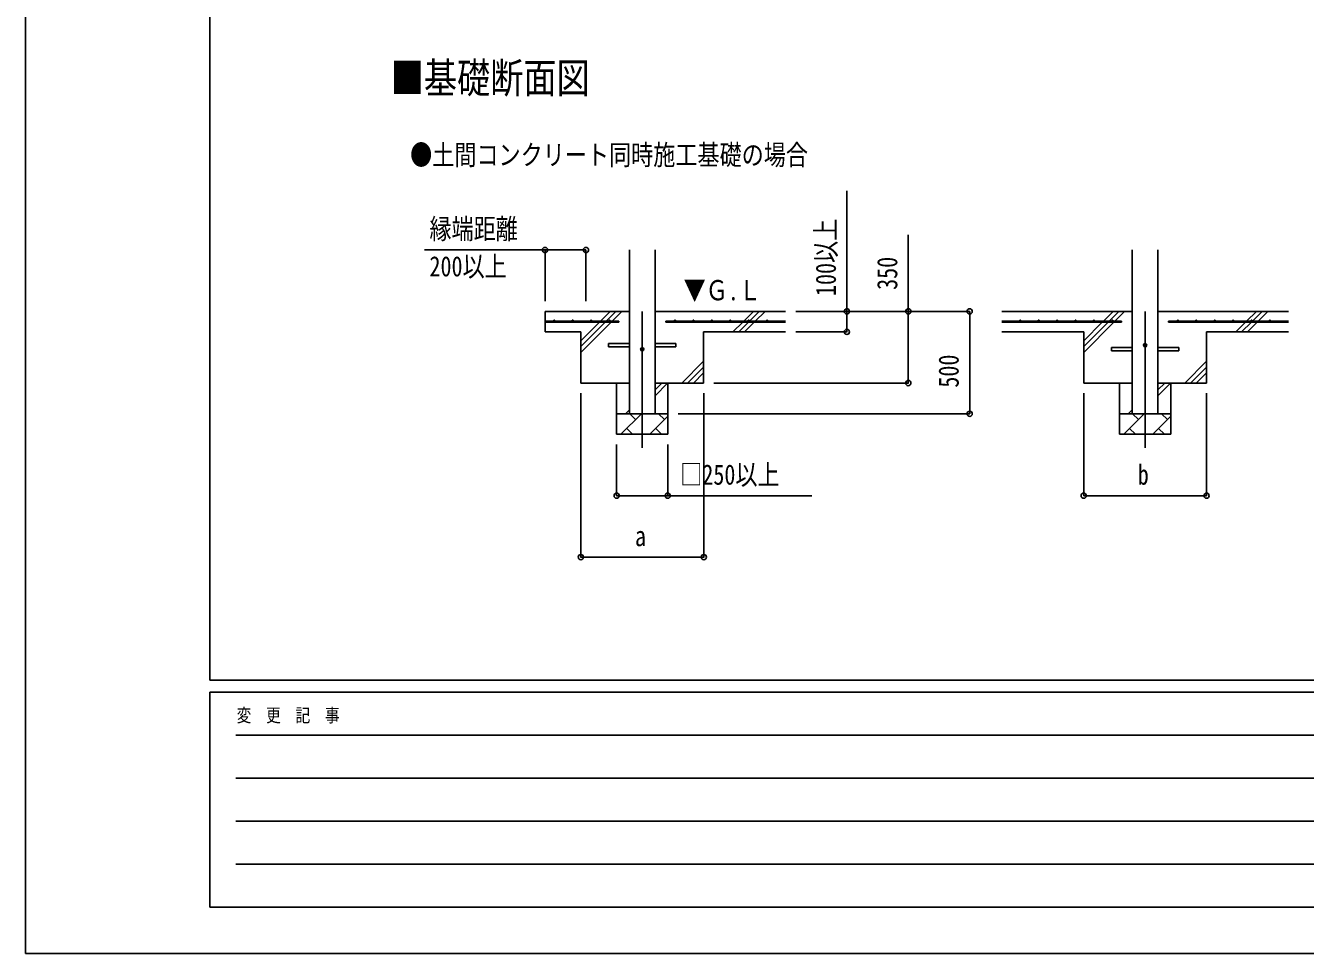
# Model space of a CAD drawing. Units: millimetres, scale not verified. Extents: x -12615 to 12615, y -8910 to 8910.
# Drawn here: x -12615 to -6362, y -8910 to -4379 of the extents above; entities that cross this region are included whole.
import ezdxf
from ezdxf.enums import TextEntityAlignment as Align

# ---------------------------------------------------------------- set-up
doc = ezdxf.new("R2010")
doc.units = ezdxf.units.MM
doc.header["$LTSCALE"] = 40
for name, color, linetype in [('0-2_USER1', 3, 'Continuous'), ('0-4_YKK_12', 2, 'Continuous'), ('0-5_YKK_13', 4, 'Continuous'), ('0-6_YKK_A1', 4, 'Continuous'), ('0-7_YKK_D', 6, 'Continuous'), ('0-8_YKK_ZWAK', 7, 'Continuous')]:
    doc.layers.add(name, color=color, linetype=linetype)
doc.styles.add('ＭＳ ゴシック', font='')
doc.styles.get('ＭＳ ゴシック').set_extended_font_data('MS Gothic')

msp = doc.modelspace()

# ---------------------------------------------------------------- linework, layer by layer
at = {"layer": '0-4_YKK_12'}
for p, q in [((-9602.08, -5775), (-9602.08, -6440.95)), ((-7144.94, -5775), (-7144.94, -6440.95))]:
    msp.add_line(p, q, dxfattribs=at)
at = {"layer": '0-5_YKK_13'}
for p, q in [((-9767.08, -5932), (-9664.58, -5932)), ((-9767.08, -5948), (-9767.08, -5932)), ((-9539.58, -5932), (-9437.08, -5932)), ((-9437.08, -5932), (-9437.08, -5948)), ((-9767.08, -5948), (-9664.58, -5948)), ((-9539.58, -5948), (-9437.08, -5948)), ((-7309.94, -5952), (-7207.44, -5952)), ((-7309.94, -5968), (-7309.94, -5952)), ((-7309.94, -5968), (-7207.44, -5968)), ((-7082.44, -5952), (-6979.94, -5952)), ((-7082.44, -5968), (-6979.94, -5968)), ((-6979.94, -5952), (-6979.94, -5968))]:
    msp.add_line(p, q, dxfattribs=at)
for centre in [(-7144.94, -5940), (-9602.08, -5960)]:
    msp.add_circle(centre, 8, dxfattribs=at)
at = {"layer": '0-6_YKK_A1'}
for p, q in [((-9664.58, -6275), (-9664.58, -5475)), ((-9539.58, -5475), (-9539.58, -6275)), ((-7207.44, -6275), (-7207.44, -5475)), ((-7082.44, -5475), (-7082.44, -6275)), ((-9664.58, -5775), (-10077.08, -5775)), ((-10077.08, -5775), (-10077.08, -5875)), ((-9806.15, -5822.5), (-9758.65, -5775)), ((-9777.87, -5822.5), (-9730.37, -5775)), ((-9749.58, -5822.5), (-9702.08, -5775)), ((-8902.08, -5775), (-9539.58, -5775)), ((-9106.15, -5822.5), (-9058.65, -5775)), ((-9077.87, -5822.5), (-9030.37, -5775)), ((-9049.58, -5822.5), (-9002.08, -5775)), ((-7207.44, -5775), (-7844.94, -5775)), ((-7349.01, -5822.5), (-7301.51, -5775)), ((-7320.72, -5822.5), (-7273.22, -5775)), ((-7292.44, -5822.5), (-7244.94, -5775)), ((-6444.94, -5775), (-7082.44, -5775)), ((-6649.01, -5822.5), (-6601.51, -5775)), ((-6620.72, -5822.5), (-6573.22, -5775)), ((-6592.44, -5822.5), (-6544.94, -5775)), ((-9717.08, -5822.5), (-10077.08, -5822.5)), ((-9717.08, -5827.5), (-10077.08, -5827.5)), ((-9902.08, -5875), (-10077.08, -5875)), ((-9902.08, -5975), (-9754.58, -5827.5)), ((-9902.08, -5918.43), (-9811.15, -5827.5)), ((-9902.08, -5946.72), (-9782.87, -5827.5)), ((-9902.08, -5875), (-9902.08, -6125)), ((-9717.08, -5822.5), (-9717.08, -5827.5)), ((-9487.08, -5822.5), (-8902.08, -5822.5)), ((-9487.08, -5822.5), (-9487.08, -5827.5)), ((-9487.08, -5827.5), (-8902.08, -5827.5)), ((-8902.08, -5875), (-9302.08, -5875)), ((-9302.08, -5875), (-9302.08, -6125)), ((-9158.65, -5875), (-9111.15, -5827.5)), ((-9130.37, -5875), (-9082.87, -5827.5)), ((-9102.08, -5875), (-9054.58, -5827.5)), ((-7259.94, -5822.5), (-7844.94, -5822.5)), ((-7259.94, -5827.5), (-7844.94, -5827.5)), ((-7444.94, -5875), (-7844.94, -5875)), ((-7444.94, -5975), (-7297.44, -5827.5)), ((-7444.94, -5918.43), (-7354.01, -5827.5)), ((-7444.94, -5946.72), (-7325.72, -5827.5)), ((-7444.94, -5875), (-7444.94, -6125)), ((-7259.94, -5822.5), (-7259.94, -5827.5)), ((-7029.94, -5822.5), (-6444.94, -5822.5)), ((-7029.94, -5822.5), (-7029.94, -5827.5)), ((-7029.94, -5827.5), (-6444.94, -5827.5)), ((-6844.94, -5875), (-6844.94, -6125)), ((-6844.94, -5875), (-6444.94, -5875)), ((-6701.51, -5875), (-6654.01, -5827.5)), ((-6673.22, -5875), (-6625.72, -5827.5)), ((-6644.94, -5875), (-6597.44, -5827.5)), ((-9408.65, -6125), (-9302.08, -6018.43)), ((-9380.37, -6125), (-9302.08, -6046.72)), ((-6951.51, -6125), (-6844.94, -6018.43)), ((-6923.22, -6125), (-6844.94, -6046.72)), ((-9664.58, -6125), (-9902.08, -6125)), ((-9727.08, -6125), (-9727.08, -6375)), ((-9539.58, -6186.67), (-9477.91, -6125)), ((-9539.58, -6158.38), (-9506.2, -6125)), ((-9302.08, -6125), (-9539.58, -6125)), ((-9477.08, -6125), (-9477.08, -6375)), ((-9352.08, -6125), (-9302.08, -6075)), ((-7207.44, -6125), (-7444.94, -6125)), ((-7269.94, -6125), (-7269.94, -6375)), ((-7082.44, -6186.67), (-7020.77, -6125)), ((-7082.44, -6158.38), (-7049.06, -6125)), ((-6844.94, -6125), (-7082.44, -6125)), ((-7019.94, -6125), (-7019.94, -6375)), ((-6894.94, -6125), (-6844.94, -6075)), ((-9477.08, -6275), (-9727.08, -6275)), ((-9706.35, -6375), (-9606.35, -6275)), ((-9684.48, -6275), (-9664.58, -6255.1)), ((-9634.9, -6303.55), (-9663.45, -6275)), ((-9564.92, -6375), (-9477.08, -6287.16)), ((-9493.48, -6303.55), (-9522.03, -6275)), ((-7019.94, -6275), (-7269.94, -6275)), ((-7249.2, -6375), (-7149.2, -6275)), ((-7227.34, -6275), (-7207.44, -6255.1)), ((-7177.76, -6303.55), (-7206.31, -6275)), ((-7107.78, -6375), (-7019.94, -6287.16)), ((-7036.34, -6303.55), (-7064.89, -6275)), ((-9477.08, -6375), (-9727.08, -6375)), ((-9677.79, -6346.45), (-9649.24, -6375)), ((-9536.37, -6346.45), (-9507.82, -6375)), ((-7019.94, -6375), (-7269.94, -6375)), ((-7220.65, -6346.45), (-7192.1, -6375)), ((-7079.23, -6346.45), (-7050.68, -6375))]:
    msp.add_line(p, q, dxfattribs=at)
for centre in [(-10032.08, -5820), (-9942.08, -5820), (-9852.08, -5820), (-9762.08, -5820), (-9442.08, -5820), (-9352.08, -5820), (-9262.08, -5820), (-9172.08, -5820), (-9082.08, -5820), (-8992.08, -5820), (-7754.94, -5820), (-7664.94, -5820), (-7574.94, -5820), (-7484.94, -5820), (-7394.94, -5820), (-7304.94, -5820), (-6984.94, -5820), (-6894.94, -5820), (-6804.94, -5820), (-6714.94, -5820), (-6624.94, -5820), (-6534.94, -5820)]:
    msp.add_circle(centre, 2.5, dxfattribs=at)
at = {"layer": '0-7_YKK_D'}
for p, q in [((-10077.08, -5725), (-10077.08, -5474)), ((-9877.08, -5725), (-9877.08, -5474)), ((-8852.08, -5775), (-8601.08, -5775)), ((-8852.08, -5775), (-8001.08, -5775)), ((-8852.08, -5775), (-8301.08, -5775)), ((-8002.08, -6275), (-8002.08, -5775)), ((-8852.08, -5875), (-8601.08, -5875)), ((-9252.08, -6125), (-8301.08, -6125)), ((-9902.08, -6175), (-9902.08, -6976)), ((-9301.08, -6175), (-9301.08, -6976)), ((-7444.94, -6175), (-7444.94, -6676)), ((-6844.94, -6175), (-6844.94, -6676)), ((-9427.08, -6275), (-8001.08, -6275)), ((-9727.08, -6425), (-9727.08, -6676)), ((-9477.08, -6425), (-9477.08, -6676)), ((-7444.94, -6675), (-6844.94, -6675)), ((-9902.08, -6975), (-9301.08, -6975))]:
    msp.add_line(p, q, dxfattribs=at)
for points in [[(-8602.08, -5875), (-8602.08, -5775), (-8602.08, -5186.4)], [(-8302.08, -6125), (-8302.08, -5775), (-8302.08, -5401.18)], [(-9877.08, -5475), (-10077.08, -5475), (-10665.68, -5475)], [(-9727.08, -6675), (-9477.08, -6675), (-8773.28, -6675)]]:
    msp.add_lwpolyline(points, dxfattribs=at)
for centre in [(-10077.08, -5475), (-9877.08, -5475), (-8602.08, -5775), (-8302.08, -5775), (-8002.08, -5775), (-8602.08, -5875), (-8302.08, -6125), (-8002.08, -6275), (-9727.08, -6675), (-9477.08, -6675), (-7444.94, -6675), (-6844.94, -6675), (-9902.08, -6975), (-9301.08, -6975)]:
    msp.add_circle(centre, 12.75, dxfattribs=at)
at = {"layer": '0-8_YKK_ZWAK'}
for p, q in [((-11714.94, -7575), (-11714.94, 8325)), ((11685.06, -7575), (-11714.94, -7575)), ((-3914.94, -7635), (-11714.94, -7635)), ((-11714.94, -8685), (-11714.94, -7635)), ((-11587.44, -7845), (-4064.94, -7845)), ((-11587.44, -8055), (-4064.94, -8055)), ((-11587.44, -8265), (-4064.94, -8265)), ((-11587.44, -8475), (-4064.94, -8475)), ((-11714.94, -8685), (-3914.94, -8685))]:
    msp.add_line(p, q, dxfattribs=at)
msp.add_lwpolyline([(-12615, -8910), (12615, -8910), (12615, 8910), (-12615, 8910)], close=True, dxfattribs=at)

# ---------------------------------------------------------------- texts
at = {"layer": '0-2_USER1', "style": 'ＭＳ ゴシック', "width": 0.8}
for s, height, p in [('■基礎断面図', 148.5, (-10830.93, -4753.79)), ('●土間コンクリート同時施工基礎の場合', 98.97, (-10736.18, -5089.72))]:
    msp.add_text(s, height=height, dxfattribs=at).set_placement(p, align=Align.BOTTOM_LEFT)
at = {"layer": '0-6_YKK_A1', "style": 'ＭＳ ゴシック', "width": 0.8}
msp.add_text('▼Ｇ.Ｌ', height=98.97, dxfattribs=at).set_placement((-9399.91, -5750.5), align=Align.BOTTOM_LEFT)
at = {"layer": '0-7_YKK_D', "style": 'ＭＳ ゴシック', "width": 0.8}
for s, p in [('縁端距離', (-10641.68, -5451)), ('200以上', (-10641.68, -5634)), ('□250以上', (-9416.48, -6651)), ('b', (-7180.94, -6651)), ('a', (-9637.58, -6951))]:
    msp.add_text(s, height=98.97, dxfattribs=at).set_placement(p, align=Align.BOTTOM_LEFT)
for s, p in [('100以上', (-8626.08, -5700)), ('350', (-8326.08, -5669.98)), ('500', (-8026.08, -6147.4))]:
    msp.add_text(s, height=98.97, rotation=90, dxfattribs=at).set_placement(p, align=Align.BOTTOM_LEFT)
at = {"layer": '0-8_YKK_ZWAK', "style": 'ＭＳ ゴシック', "width": 0.8}
msp.add_text('変  更  記  事', height=65.98, dxfattribs=at).set_placement((-11583.93, -7800), align=Align.BOTTOM_LEFT)

doc.saveas('drawing.dxf')
